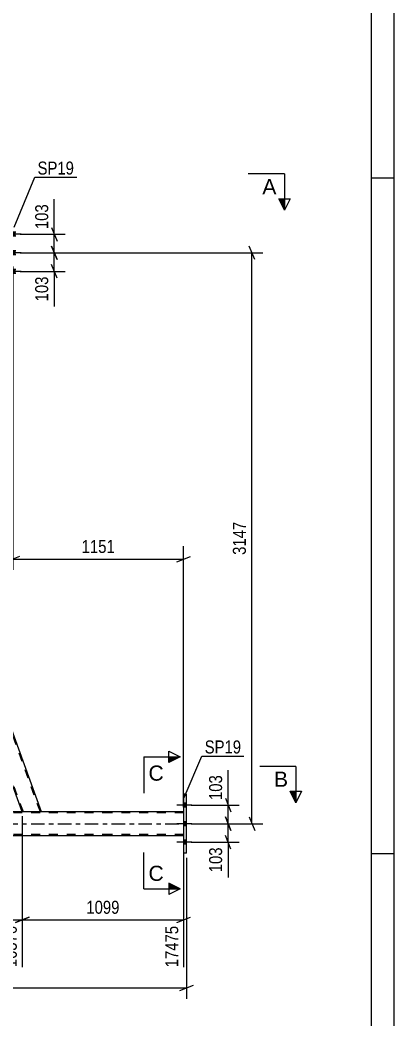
# Model space of a CAD drawing. Header units: millimetres. Extents: x 0 to 841, y 0 to 594.
# Drawn here: x 758.5 to 841, y 261.6 to 481.8 of the extents above; entities that cross this region are included whole.
import ezdxf

# ---------------------------------------------------------------- set-up
doc = ezdxf.new("R2010")
doc.units = ezdxf.units.MM
doc.linetypes.add('DXK_LINE_DOT2', pattern=[3.9198, 1.9599, -1.9599])
doc.linetypes.add('DXK_LINE_DOT3', pattern=[5.9187, 2.979, -0.9799, 0.9799, -0.9799])
doc.styles.add('Arial', font='ARIAL.TTF', dxfattribs={"height": 0.2})
doc.styles.add('Arial Narrow', font='ARIALN.TTF', dxfattribs={"height": 0.2})

# ---------------------------------------------------------------- blocks, each defined once
blk = doc.blocks.new('Unknown-122573991-1133 - 10880')
at = {"color": 5, "linetype": 'Continuous'}
for p, q in [((841, 0), (841, 594)), ((836, 5), (836, 589)), ((841, 447), (836, 447)), ((841, 298), (836, 298))]:
    blk.add_line(p, q, dxfattribs=at)
blk = doc.blocks.new('Part-122573991-3416 - 3261')
at = {"color": 7, "linetype": 'DXK_LINE_DOT2'}
for p, q in [((778.62, 307.05), (103.97, 307.05)), ((794.6, 307.05), (778.72, 307.05)), ((794.6, 307.29), (794.6, 302.01)), ((778.62, 302.25), (103.97, 302.25)), ((794.6, 302.25), (778.72, 302.25))]:
    blk.add_line(p, q, dxfattribs=at)
at = {"color": 2, "linetype": 'Continuous'}
for p, q in [((778.62, 307.29), (684.62, 307.29)), ((794.6, 307.29), (778.72, 307.29)), ((778.62, 302.01), (684.62, 302.01)), ((794.6, 302.01), (778.72, 302.01))]:
    blk.add_line(p, q, dxfattribs=at)
at = {"color": 7, "linetype": 'DXK_LINE_DOT3'}
for p, q in [((103.97, 304.65), (778.62, 304.65)), ((778.72, 304.65), (794.6, 304.65))]:
    blk.add_line(p, q, dxfattribs=at)
blk = doc.blocks.new('Part-122573991-3437 - 3261')
at = {"color": 2, "linetype": 'Continuous'}
for p, q in [((795.24, 311.15), (794.6, 311.15)), ((794.6, 311.15), (794.6, 298.15)), ((795.24, 298.15), (795.24, 311.15)), ((795.24, 298.15), (794.6, 298.15))]:
    blk.add_line(p, q, dxfattribs=at)
blk = doc.blocks.new('Part-122573991-3537 - 3261')
at = {"color": 2, "linetype": 'Continuous'}
for p, q in [((719.13, 428.51), (714.88, 428.51)), ((763.26, 307.29), (719.13, 428.51)), ((759, 307.29), (716.42, 424.26))]:
    blk.add_line(p, q, dxfattribs=at)
at = {"color": 7, "linetype": 'DXK_LINE_DOT2'}
for p, q in [((714.88, 428.51), (716.42, 424.26)), ((759.25, 307.29), (715.13, 428.51)), ((763, 307.29), (718.88, 428.51)), ((763.26, 307.29), (759, 307.29))]:
    blk.add_line(p, q, dxfattribs=at)
blk = doc.blocks.new('Bolt-122573991-3551 - 3261')
at = {"linetype": 'Continuous'}
for points in [[(794.6, 309.19), (794.6, 308.31), (795.24, 308.31), (795.24, 309.19)], [(794.6, 309.19), (794.6, 308.31), (795.24, 308.31), (795.24, 309.19)], [(794.6, 309.19), (794.6, 308.31), (795.24, 308.31), (795.24, 309.19)], [(794.6, 305.09), (794.6, 304.21), (795.24, 304.21), (795.24, 305.09)], [(794.6, 305.09), (794.6, 304.21), (795.24, 304.21), (795.24, 305.09)], [(794.6, 300.99), (794.6, 300.11), (795.24, 300.11), (795.24, 300.99)], [(794.6, 300.99), (794.6, 300.11), (795.24, 300.11), (795.24, 300.99)], [(794.6, 300.99), (794.6, 300.11), (795.24, 300.11), (795.24, 300.99)]]:
    blk.add_hatch(color=1, dxfattribs=at).paths.add_polyline_path(points)
at = {"color": 1, "linetype": 'Continuous'}
for p, q in [((796.4, 308.75), (793.08, 308.75)), ((796.4, 308.75), (793.08, 308.75)), ((796.4, 308.75), (793.08, 308.75)), ((795.24, 309.19), (794.6, 309.19)), ((795.24, 309.19), (794.6, 309.19)), ((795.24, 309.19), (794.6, 309.19)), ((795.24, 308.31), (794.6, 308.31)), ((795.24, 308.31), (794.6, 308.31)), ((795.24, 308.31), (794.6, 308.31)), ((796.4, 304.65), (793.08, 304.65)), ((796.4, 304.65), (793.08, 304.65)), ((795.24, 305.09), (794.6, 305.09)), ((795.24, 305.09), (794.6, 305.09)), ((795.24, 304.21), (794.6, 304.21)), ((795.24, 304.21), (794.6, 304.21)), ((796.4, 300.55), (793.08, 300.55)), ((796.4, 300.55), (793.08, 300.55)), ((796.4, 300.55), (793.08, 300.55)), ((795.24, 300.99), (794.6, 300.99)), ((795.24, 300.99), (794.6, 300.99)), ((795.24, 300.99), (794.6, 300.99)), ((795.24, 300.11), (794.6, 300.11)), ((795.24, 300.11), (794.6, 300.11)), ((795.24, 300.11), (794.6, 300.11))]:
    blk.add_line(p, q, dxfattribs=at)
blk = doc.blocks.new('Bolt-122573991-3652 - 3261')
at = {"linetype": 'Continuous'}
for points in [[(756.93, 435.05), (756.93, 434.17), (757.57, 434.17), (757.57, 435.05)], [(756.93, 435.05), (756.93, 434.17), (757.57, 434.17), (757.57, 435.05)], [(756.93, 435.05), (756.93, 434.17), (757.57, 434.17), (757.57, 435.05)], [(756.93, 430.95), (756.93, 430.07), (757.57, 430.07), (757.57, 430.95)], [(756.93, 430.95), (756.93, 430.07), (757.57, 430.07), (757.57, 430.95)], [(756.93, 426.85), (756.93, 425.97), (757.57, 425.97), (757.57, 426.85)], [(756.93, 426.85), (756.93, 425.97), (757.57, 425.97), (757.57, 426.85)], [(756.93, 426.85), (756.93, 425.97), (757.57, 425.97), (757.57, 426.85)]]:
    blk.add_hatch(color=1, dxfattribs=at).paths.add_polyline_path(points)
at = {"color": 1, "linetype": 'Continuous'}
for p, q in [((758.73, 434.61), (755.41, 434.61)), ((758.73, 434.61), (755.41, 434.61)), ((758.73, 434.61), (755.41, 434.61)), ((757.57, 435.05), (756.93, 435.05)), ((757.57, 435.05), (756.93, 435.05)), ((757.57, 435.05), (756.93, 435.05)), ((757.57, 434.17), (756.93, 434.17)), ((757.57, 434.17), (756.93, 434.17)), ((757.57, 434.17), (756.93, 434.17)), ((758.73, 430.51), (755.41, 430.51)), ((758.73, 430.51), (755.41, 430.51)), ((757.57, 430.95), (756.93, 430.95)), ((757.57, 430.95), (756.93, 430.95)), ((757.57, 430.07), (756.93, 430.07)), ((757.57, 430.07), (756.93, 430.07)), ((758.73, 426.41), (755.41, 426.41)), ((758.73, 426.41), (755.41, 426.41)), ((758.73, 426.41), (755.41, 426.41)), ((757.57, 426.85), (756.93, 426.85)), ((757.57, 426.85), (756.93, 426.85)), ((757.57, 426.85), (756.93, 426.85)), ((757.57, 425.97), (756.93, 425.97)), ((757.57, 425.97), (756.93, 425.97)), ((757.57, 425.97), (756.93, 425.97))]:
    blk.add_line(p, q, dxfattribs=at)
blk = doc.blocks.new('StraightDimension-122573991-4664 - 3261')
at = {"color": 7, "linetype": 'Continuous'}
for p, q in [((765.48, 432.01), (766.68, 429.01)), ((758.57, 430.51), (768.48, 430.51)), ((766.08, 426.41), (766.08, 430.51)), ((766.68, 424.91), (765.48, 427.91)), ((758.57, 426.41), (768.48, 426.41))]:
    blk.add_line(p, q, dxfattribs=at)
at = {"color": 0}
blk.add_wipeout([(765.33, 425.88), (761.13, 425.88), (761.13, 419.2), (765.33, 419.2)], dxfattribs=at)
at = {"color": 7, "linetype": 'Continuous'}
blk.add_line((766.08, 426.41), (766.08, 418.67), dxfattribs=at)
blk.add_line((766.08, 426.41), (766.08, 418.67), dxfattribs=at)
at = {"color": 3, "style": 'Arial Narrow'}
blk.add_text('103', height=2.863, rotation=90.0002, dxfattribs=at).set_placement((764.73, 419.8))
blk = doc.blocks.new('StraightDimension-122573991-4060 - 3261')
at = {"color": 7, "linetype": 'Continuous'}
for p, q in [((756.93, 427.51), (756.93, 360.59)), ((794.6, 308.29), (794.6, 365.84)), ((758.43, 363.59), (755.43, 362.39)), ((793.1, 362.39), (796.1, 363.59)), ((756.93, 362.99), (794.6, 362.99))]:
    blk.add_line(p, q, dxfattribs=at)
at = {"color": 0}
blk.add_wipeout([(780.02, 363.74), (780.02, 367.94), (771.51, 367.94), (771.51, 363.74)], dxfattribs=at)
at = {"color": 3, "style": 'Arial Narrow'}
blk.add_text('1151', height=2.863, dxfattribs=at).set_placement((772.11, 364.34))
blk = doc.blocks.new('StraightDimension-122573991-3732 - 3261')
at = {"color": 7, "linetype": 'Continuous'}
for p, q in [((810.27, 429.01), (809.07, 432.01)), ((758.57, 430.51), (812.07, 430.51)), ((809.67, 304.65), (809.67, 430.51)), ((809.07, 306.15), (810.27, 303.15)), ((796.24, 304.65), (812.07, 304.65))]:
    blk.add_line(p, q, dxfattribs=at)
at = {"color": 0}
blk.add_wipeout([(808.92, 371.83), (804.72, 371.83), (804.72, 363.32), (808.92, 363.32)], dxfattribs=at)
at = {"color": 3, "style": 'Arial Narrow'}
blk.add_text('3147', height=2.863, rotation=90.0002, dxfattribs=at).set_placement((808.32, 363.92))
blk = doc.blocks.new('StraightDimension-122573991-4672 - 3261')
at = {"color": 7, "linetype": 'Continuous'}
for p, q in [((765.48, 436.11), (766.68, 433.11)), ((758.57, 434.61), (768.48, 434.61)), ((766.08, 430.51), (766.08, 434.61)), ((766.68, 429.01), (765.48, 432.01)), ((758.57, 430.51), (768.48, 430.51))]:
    blk.add_line(p, q, dxfattribs=at)
at = {"color": 0}
blk.add_wipeout([(765.33, 441.82), (761.13, 441.82), (761.13, 435.13), (765.33, 435.13)], dxfattribs=at)
at = {"color": 7, "linetype": 'Continuous'}
blk.add_line((766.08, 434.61), (766.08, 442.34), dxfattribs=at)
blk.add_line((766.08, 434.61), (766.08, 442.34), dxfattribs=at)
at = {"color": 3, "style": 'Arial Narrow'}
blk.add_text('103', height=2.863, rotation=90.0002, dxfattribs=at).set_placement((764.73, 435.73))
blk = doc.blocks.new('StraightDimension-122573991-3986 - 3261')
at = {"color": 7, "linetype": 'Continuous'}
for p, q in [((679.97, 306.29), (679.97, 273)), ((759, 306.29), (759, 273)), ((681.47, 284.05), (678.47, 282.85)), ((679.97, 283.45), (759, 283.45)), ((757.5, 282.85), (760.5, 284.05))]:
    blk.add_line(p, q, dxfattribs=at)
at = {"color": 0}
blk.add_wipeout([(723.74, 284.2), (723.74, 288.4), (715.23, 288.4), (715.23, 284.2)], dxfattribs=at)
at = {"color": 0, "linetype": 'Continuous'}
blk.add_wipeout([(758.4, 282.75), (754.2, 282.75), (754.2, 272.4), (758.4, 272.4)], dxfattribs=at)
at = {"color": 3, "style": 'Arial Narrow'}
blk.add_text('1976', height=2.863, dxfattribs=at).set_placement((715.83, 284.8))
at = {"color": 3, "linetype": 'Continuous', "style": 'Arial Narrow'}
blk.add_text('16376', height=2.863, rotation=90.0002, dxfattribs=at).set_placement((757.8, 273))
blk = doc.blocks.new('StraightDimension-122573991-4005 - 3261')
at = {"color": 7, "linetype": 'Continuous'}
for p, q in [((759, 306.29), (759, 273)), ((794.6, 301.01), (794.6, 273)), ((760.5, 284.05), (757.5, 282.85)), ((759, 283.45), (794.6, 283.45)), ((793.1, 282.85), (796.1, 284.05))]:
    blk.add_line(p, q, dxfattribs=at)
at = {"color": 0}
blk.add_wipeout([(781.05, 284.2), (781.05, 288.4), (772.54, 288.4), (772.54, 284.2)], dxfattribs=at)
at = {"color": 0, "linetype": 'Continuous'}
blk.add_wipeout([(794, 282.75), (789.8, 282.75), (789.8, 272.4), (794, 272.4)], dxfattribs=at)
at = {"color": 3, "style": 'Arial Narrow'}
blk.add_text('1099', height=2.863, dxfattribs=at).set_placement((773.14, 284.8))
at = {"color": 3, "linetype": 'Continuous', "style": 'Arial Narrow'}
blk.add_text('17475', height=2.863, rotation=90.0002, dxfattribs=at).set_placement((793.4, 273))
blk = doc.blocks.new('StraightDimension-122573991-4049 - 3261')
at = {"color": 7, "linetype": 'Continuous'}
for p, q in [((795.24, 297.15), (795.24, 266.07)), ((793.74, 267.87), (796.74, 269.07)), ((57.76, 268.47), (795.24, 268.47))]:
    blk.add_line(p, q, dxfattribs=at)
blk = doc.blocks.new('StraightDimension-122573991-4647 - 3261')
at = {"color": 7, "linetype": 'Continuous'}
for p, q in [((796.24, 308.75), (806.83, 308.75)), ((803.83, 310.25), (805.03, 307.25)), ((804.43, 304.65), (804.43, 308.75)), ((805.03, 303.15), (803.83, 306.15)), ((796.24, 304.65), (806.83, 304.65))]:
    blk.add_line(p, q, dxfattribs=at)
at = {"color": 0}
blk.add_wipeout([(803.68, 315.96), (799.48, 315.96), (799.48, 309.27), (803.68, 309.27)], dxfattribs=at)
at = {"color": 7, "linetype": 'Continuous'}
blk.add_line((804.43, 308.75), (804.43, 316.48), dxfattribs=at)
blk.add_line((804.43, 308.75), (804.43, 316.48), dxfattribs=at)
at = {"color": 3, "style": 'Arial Narrow'}
blk.add_text('103', height=2.863, rotation=90.0002, dxfattribs=at).set_placement((803.08, 309.87))
blk = doc.blocks.new('StraightDimension-122573991-4655 - 3261')
at = {"color": 7, "linetype": 'Continuous'}
for p, q in [((803.83, 306.15), (805.03, 303.15)), ((796.24, 304.65), (806.83, 304.65)), ((804.43, 300.55), (804.43, 304.65)), ((805.03, 299.05), (803.83, 302.05)), ((796.24, 300.55), (806.83, 300.55))]:
    blk.add_line(p, q, dxfattribs=at)
at = {"color": 0}
blk.add_wipeout([(803.68, 300.02), (799.48, 300.02), (799.48, 293.34), (803.68, 293.34)], dxfattribs=at)
at = {"color": 7, "linetype": 'Continuous'}
blk.add_line((804.43, 300.55), (804.43, 292.81), dxfattribs=at)
blk.add_line((804.43, 300.55), (804.43, 292.81), dxfattribs=at)
at = {"color": 3, "style": 'Arial Narrow'}
blk.add_text('103', height=2.863, rotation=90.0002, dxfattribs=at).set_placement((803.08, 293.94))
blk = doc.blocks.new('Mark-122573991-3433 - 3261')
at = {"color": 0}
blk.add_wipeout([(807.27, 320.14), (807.27, 323.14), (799.24, 323.14), (799.24, 320.14)], dxfattribs=at)
blk.add_wipeout([(807.27, 320.14), (807.27, 323.14), (799.24, 323.14), (799.24, 320.14)], dxfattribs=at)
at = {"color": 30, "linetype": 'Continuous'}
for p, q in [((794.71, 310.44), (798.64, 319.54)), ((798.64, 319.54), (807.87, 319.54))]:
    blk.add_line(p, q, dxfattribs=at)
at = {"color": 3, "style": 'Arial Narrow'}
blk.add_text('SP19', height=2.863, dxfattribs=at).set_placement((799.24, 320.14))
blk = doc.blocks.new('Mark-122573991-3513 - 3261')
at = {"color": 0}
blk.add_wipeout([(770.42, 447.76), (770.42, 450.76), (762.38, 450.76), (762.38, 447.76)], dxfattribs=at)
blk.add_wipeout([(770.42, 447.76), (770.42, 450.76), (762.38, 450.76), (762.38, 447.76)], dxfattribs=at)
at = {"color": 30, "linetype": 'Continuous'}
for p, q in [((757.22, 436.17), (761.78, 447.16)), ((761.78, 447.16), (771.02, 447.16))]:
    blk.add_line(p, q, dxfattribs=at)
at = {"color": 3, "style": 'Arial Narrow'}
blk.add_text('SP19', height=2.863, dxfattribs=at).set_placement((762.38, 447.76))
blk = doc.blocks.new('SectionMark-122573991-4876 - 3261')
at = {"color": 6, "linetype": 'Continuous'}
for p in [(819.38, 317.29), (820.63, 311.79)]:
    blk.add_line(p, (819.38, 309.29), dxfattribs=at)
at = {"color": 0, "linetype": 'Continuous'}
blk.add_wipeout([(817.63, 312.79), (817.63, 316.29), (814.52, 316.29), (814.52, 312.79)], dxfattribs=at)
at = {"linetype": 'Continuous'}
blk.add_hatch(color=6, dxfattribs=at).paths.add_polyline_path([(818.13, 311.79), (819.38, 311.79), (819.38, 309.29)])
at = {"color": 6, "linetype": 'Continuous'}
for p, q in [((819.38, 317.29), (811.38, 317.29)), ((818.13, 311.79), (820.63, 311.79)), ((819.38, 309.29), (818.13, 311.79))]:
    blk.add_line(p, q, dxfattribs=at)
at = {"color": 3, "linetype": 'Continuous', "style": 'Arial'}
blk.add_text('B', height=3.34, dxfattribs=at).set_placement((814.52, 312.79))
blk = doc.blocks.new('SectionMark-122573991-4880 - 3261')
at = {"linetype": 'Continuous'}
for points in [[(791.34, 318.14), (791.34, 319.39), (793.84, 319.39)], [(791.34, 290.3), (791.34, 291.55), (793.84, 290.3)]]:
    blk.add_hatch(color=6, dxfattribs=at).paths.add_polyline_path(points)
at = {"color": 6, "linetype": 'Continuous'}
for p, q in [((785.84, 319.39), (793.84, 319.39)), ((791.34, 318.14), (791.34, 320.64)), ((791.34, 320.64), (793.84, 319.39)), ((793.84, 319.39), (791.34, 318.14)), ((793.84, 290.3), (791.34, 291.55)), ((791.34, 291.55), (791.34, 289.05)), ((785.84, 290.3), (793.84, 290.3)), ((793.84, 290.3), (791.34, 289.05))]:
    blk.add_line(p, q, dxfattribs=at)
at = {"color": 0, "linetype": 'Continuous'}
for points in [[(790.21, 314.14), (790.21, 317.64), (786.84, 317.64), (786.84, 314.14)], [(790.21, 292.05), (790.21, 295.55), (786.84, 295.55), (786.84, 292.05)]]:
    blk.add_wipeout(points, dxfattribs=at)
at = {"color": 6, "linetype": 'Continuous'}
for p, q in [((785.84, 319.39), (785.84, 311.39)), ((785.84, 290.3), (785.84, 298.3))]:
    blk.add_line(p, q, dxfattribs=at)
at = {"color": 3, "linetype": 'Continuous', "style": 'Arial'}
for p in [(786.84, 314.14), (786.84, 292.05)]:
    blk.add_text('C', height=3.34, dxfattribs=at).set_placement(p)
blk = doc.blocks.new('SectionMark-122573991-4882 - 3261')
at = {"color": 6, "linetype": 'Continuous'}
for p in [(816.81, 447.91), (818.06, 442.41)]:
    blk.add_line(p, (816.81, 439.91), dxfattribs=at)
at = {"color": 0, "linetype": 'Continuous'}
blk.add_wipeout([(815.06, 443.41), (815.06, 446.91), (811.95, 446.91), (811.95, 443.41)], dxfattribs=at)
at = {"linetype": 'Continuous'}
blk.add_hatch(color=6, dxfattribs=at).paths.add_polyline_path([(815.56, 442.41), (816.81, 442.41), (816.81, 439.91)])
at = {"color": 6, "linetype": 'Continuous'}
for p, q in [((816.81, 447.91), (808.81, 447.91)), ((815.56, 442.41), (818.06, 442.41)), ((816.81, 439.91), (815.56, 442.41))]:
    blk.add_line(p, q, dxfattribs=at)
at = {"color": 3, "linetype": 'Continuous', "style": 'Arial'}
blk.add_text('A', height=3.34, dxfattribs=at).set_placement((811.95, 443.41))

msp = doc.modelspace()

# ---------------------------------------------------------------- block references
for name in ['Unknown-122573991-1133 - 10880', 'Bolt-122573991-3652 - 3261', 'Part-122573991-3537 - 3261', 'Part-122573991-3437 - 3261', 'Bolt-122573991-3551 - 3261', 'Part-122573991-3416 - 3261']:
    msp.add_blockref(name, (0, 0))

# ---------------------------------------------------------------- next in the draw order: block references
msp.add_blockref('StraightDimension-122573991-4664 - 3261', (0, 0))

# ---------------------------------------------------------------- next in the draw order: block references
msp.add_blockref('StraightDimension-122573991-4060 - 3261', (0, 0))

# ---------------------------------------------------------------- next in the draw order: block references
msp.add_blockref('StraightDimension-122573991-3732 - 3261', (0, 0))

# ---------------------------------------------------------------- next in the draw order: block references
for name in ['StraightDimension-122573991-4672 - 3261', 'StraightDimension-122573991-3986 - 3261']:
    msp.add_blockref(name, (0, 0))

# ---------------------------------------------------------------- next in the draw order: block references
for name in ['Mark-122573991-3513 - 3261', 'StraightDimension-122573991-4005 - 3261']:
    msp.add_blockref(name, (0, 0))

# ---------------------------------------------------------------- next in the draw order: block references
for name in ['SectionMark-122573991-4882 - 3261', 'StraightDimension-122573991-4049 - 3261']:
    msp.add_blockref(name, (0, 0))

# ---------------------------------------------------------------- next in the draw order: block references
msp.add_blockref('StraightDimension-122573991-4647 - 3261', (0, 0))

# ---------------------------------------------------------------- next in the draw order: block references
for name in ['Mark-122573991-3433 - 3261', 'StraightDimension-122573991-4655 - 3261']:
    msp.add_blockref(name, (0, 0))

# ---------------------------------------------------------------- next in the draw order: block references
msp.add_blockref('SectionMark-122573991-4876 - 3261', (0, 0))

# ---------------------------------------------------------------- next in the draw order: block references
msp.add_blockref('SectionMark-122573991-4880 - 3261', (0, 0))

doc.saveas('drawing.dxf')
